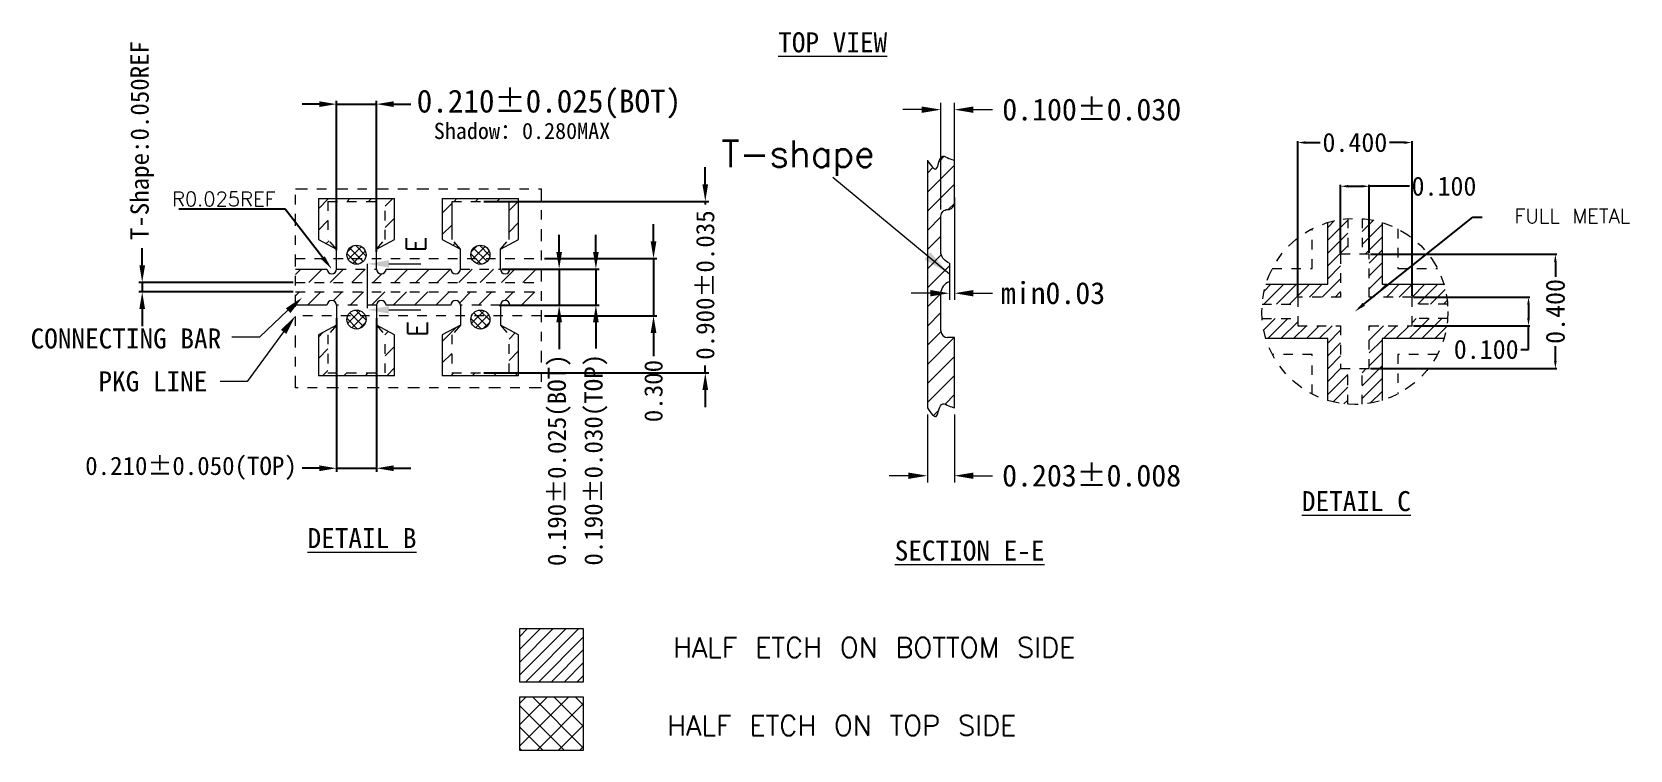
# Model space of a CAD drawing. Header units: millimetres. Extents: x -32.8 to -15.9, y -19.2 to 5.3.
# Drawn here: x -32.69 to -15.92, y -19.2 to -11.66 of the extents above; entities that cross this region are included whole.
import ezdxf
from ezdxf import colors
from ezdxf.entities.mleader import LeaderData, LeaderLine
from ezdxf.enums import TextEntityAlignment as Align
from ezdxf.math import Vec2, Vec3

# ---------------------------------------------------------------- set-up
doc = ezdxf.new("R2010")
doc.units = ezdxf.units.MM
for name, pattern in [('CENTER', [2, 1.25, -0.25, 0.25, -0.25]), ('DASHED', [0.75, 0.5, -0.25]), ('HIDDEN', [0.375, 0.25, -0.125])]:
    doc.linetypes.add(name, pattern=pattern)
doc.layers.get('Defpoints').update_dxf_attribs({"lineweight": 18})
for name, color, linetype, lineweight in [('1', 7, 'Continuous', 18), ('1D', 4, 'Continuous', 18), ('DIM', 4, 'Continuous', 18), ('ETCH', 4, 'Continuous', 15), ('Pkg', 2, 'DASHED', 9)]:
    doc.layers.add(name, color=color, linetype=linetype, lineweight=lineweight)
for name, color, linetype in [('HALF ETCH ON TOP SIDE', 6, 'Continuous'), ('标注', 4, 'Continuous'), ('標注', 4, 'Continuous')]:
    doc.layers.add(name, color=color, linetype=linetype)
doc.styles.add('SIMPLEX', font='simplex.shx', dxfattribs={"bigfont": 'gbcbig.shx'})
doc.styles.get("Standard").update_dxf_attribs({"font": 'txt', "bigfont": 'gbcbig.shx'})
doc.styles.add('宋体', font='SimSun.ttf')
doc.dimstyles.new('ISO-25', dxfattribs={"dimtxt": 2.5, "dimasz": 2.5, "dimexe": 1.25, "dimexo": 0.625, "dimtad": 1, "dimtxsty": 'Standard', "dimcen": 2.5, "dimadec": 0, "dimazin": 0, "dimtfac": 1, "dimtmove": 0, "dimatfit": 3, "dimfxl": 1, "dimarcsym": 0})
doc.dimstyles.get("Standard").update_dxf_attribs({"dimscale": 0.12, "dimtxt": 1, "dimasz": 1, "dimexe": 0.3, "dimexo": 0.3, "dimgap": 0.3, "dimtad": 0, "dimdec": 3, "dimzin": 0, "dimdsep": 46, "dimtxsty": 'SIMPLEX', "dimcen": 0.5, "dimdle": 2, "dimclrd": 256, "dimclre": 256, "dimclrt": 256, "dimadec": 0, "dimazin": 0, "dimtfac": 1, "dimtdec": 3, "dimtofl": 0, "dimtmove": 0, "dimatfit": 0, "dimfxl": 1, "dimtolj": 1, "dimtzin": 0, "dimarcsym": 0})

# ---------------------------------------------------------------- blocks, each defined once
blk = doc.blocks.new('*D9')
at = {"layer": 'Defpoints', "color": 0, "transparency": 16777216}
for p in [(1856.456, 716.363), (1856.456, 715.763), (1857.635, 715.763)]:
    blk.add_point(p, dxfattribs=at)
at = {"layer": '标注', "lineweight": -2, "transparency": 16777216}
for p, q in [((1857.635, 716.543), (1857.635, 716.723)), ((1856.492, 716.363), (1857.671, 716.363)), ((1857.635, 716.363), (1857.635, 715.763)), ((1856.492, 715.763), (1857.671, 715.763)), ((1857.635, 715.583), (1857.635, 715.338))]:
    blk.add_line(p, q, dxfattribs=at)
at = {"layer": '标注', "transparency": 16777216}
for points in [[(1857.605, 716.543), (1857.665, 716.543), (1857.635, 716.363)], [(1857.665, 715.583), (1857.605, 715.583), (1857.635, 715.763)]]:
    blk.add_solid(points, dxfattribs=at)
at = {"layer": '标注', "lineweight": 5, "transparency": 16777216, "insert": (1857.635, 714.973), "char_height": 0.192, "attachment_point": 5, "rotation": 90, "style": '宋体'}
blk.add_mtext('\\A1;0.300', dxfattribs=at)
blk = doc.blocks.new('*D10')
at = {"layer": 'Defpoints', "color": 0, "transparency": 16777216}
for p in [(1856.456, 716.253), (1856.456, 715.873), (1857.03, 715.873)]:
    blk.add_point(p, dxfattribs=at)
at = {"layer": '标注', "lineweight": -2, "transparency": 16777216}
for p, q in [((1857.03, 716.433), (1857.03, 716.613)), ((1856.492, 716.253), (1857.066, 716.253)), ((1857.03, 716.253), (1857.03, 715.873)), ((1856.492, 715.873), (1857.066, 715.873)), ((1857.03, 715.693), (1857.03, 715.419))]:
    blk.add_line(p, q, dxfattribs=at)
at = {"layer": '标注', "transparency": 16777216}
for points in [[(1857, 716.433), (1857.06, 716.433), (1857.03, 716.253)], [(1857.06, 715.693), (1857, 715.693), (1857.03, 715.873)]]:
    blk.add_solid(points, dxfattribs=at)
at = {"layer": '标注', "lineweight": 5, "transparency": 16777216, "insert": (1857.03, 714.252), "char_height": 0.192, "attachment_point": 5, "rotation": 90, "style": '宋体'}
blk.add_mtext('\\A1;0.190%%P0.030(TOP)', dxfattribs=at)
blk = doc.blocks.new('*D11')
at = {"layer": 'Defpoints', "color": 0, "transparency": 16777216}
for p in [(1856.009, 716.253), (1855.98, 715.873), (1856.645, 715.873)]:
    blk.add_point(p, dxfattribs=at)
at = {"layer": '标注', "lineweight": -2, "transparency": 16777216}
for p, q in [((1856.645, 716.433), (1856.645, 716.613)), ((1856.045, 716.253), (1856.681, 716.253)), ((1856.645, 716.253), (1856.645, 715.873)), ((1856.016, 715.873), (1856.681, 715.873)), ((1856.645, 715.693), (1856.645, 715.413))]:
    blk.add_line(p, q, dxfattribs=at)
at = {"layer": '标注', "transparency": 16777216}
for points in [[(1856.615, 716.433), (1856.675, 716.433), (1856.645, 716.253)], [(1856.675, 715.693), (1856.615, 715.693), (1856.645, 715.873)]]:
    blk.add_solid(points, dxfattribs=at)
at = {"layer": '标注', "lineweight": 5, "transparency": 16777216, "insert": (1856.645, 714.247), "char_height": 0.192, "attachment_point": 5, "rotation": 90, "style": '宋体'}
blk.add_mtext('\\A1;0.190%%P0.025(BOT)', dxfattribs=at)
blk = doc.blocks.new('*D12')
at = {"layer": 'Defpoints', "color": 0, "transparency": 16777216}
for p in [(1855.818, 716.963), (1855.818, 715.163), (1858.178, 715.163)]:
    blk.add_point(p, dxfattribs=at)
at = {"layer": '标注', "lineweight": -2, "transparency": 16777216}
for p, q in [((1858.178, 717.143), (1858.178, 717.323)), ((1855.854, 716.963), (1858.214, 716.963)), ((1858.178, 716.963), (1858.178, 716.93)), ((1855.854, 715.163), (1858.214, 715.163)), ((1858.178, 715.163), (1858.178, 715.24)), ((1858.178, 714.983), (1858.178, 714.803))]:
    blk.add_line(p, q, dxfattribs=at)
at = {"layer": '标注', "transparency": 16777216}
for points in [[(1858.148, 717.143), (1858.208, 717.143), (1858.178, 716.963)], [(1858.208, 714.983), (1858.148, 714.983), (1858.178, 715.163)]]:
    blk.add_solid(points, dxfattribs=at)
at = {"layer": '标注', "lineweight": 5, "transparency": 16777216, "insert": (1858.178, 716.085), "char_height": 0.192, "attachment_point": 5, "rotation": 90, "style": '宋体'}
blk.add_mtext('\\A1;0.900%%P0.035', dxfattribs=at)
blk = doc.blocks.new('*D13')
at = {"layer": 'Defpoints', "color": 0, "transparency": 16777216}
for p in [(1854.728, 717.983), (1854.308, 716.414), (1854.728, 716.396)]:
    blk.add_point(p, dxfattribs=at)
at = {"layer": '标注', "lineweight": -2, "transparency": 16777216}
for p, q in [((1854.308, 716.45), (1854.308, 718.019)), ((1854.728, 716.432), (1854.728, 718.019)), ((1854.128, 717.983), (1853.948, 717.983)), ((1854.308, 717.983), (1854.728, 717.983)), ((1854.908, 717.983), (1855.088, 717.983))]:
    blk.add_line(p, q, dxfattribs=at)
at = {"layer": '标注', "transparency": 16777216}
for points in [[(1854.128, 717.953), (1854.128, 718.013), (1854.308, 717.983)], [(1854.908, 718.013), (1854.908, 717.953), (1854.728, 717.983)]]:
    blk.add_solid(points, dxfattribs=at)
at = {"layer": '标注', "lineweight": 5, "transparency": 16777216, "insert": (1856.538, 717.983), "char_height": 0.24, "attachment_point": 5, "style": '宋体'}
blk.add_mtext('\\A1;0.210%%P0.025(BOT)', dxfattribs=at)
blk = doc.blocks.new('*D44')
at = {"layer": 'Defpoints', "color": 0, "transparency": 16777216}
for p in [(1854.308, 715.773), (1854.728, 715.773), (1854.728, 714.163)]:
    blk.add_point(p, dxfattribs=at)
at = {"layer": '标注', "lineweight": -2, "transparency": 16777216}
for p, q in [((1854.308, 715.737), (1854.308, 714.127)), ((1854.728, 715.737), (1854.728, 714.127)), ((1854.128, 714.163), (1853.948, 714.163)), ((1854.308, 714.163), (1854.728, 714.163)), ((1854.908, 714.163), (1855.088, 714.163))]:
    blk.add_line(p, q, dxfattribs=at)
at = {"layer": '标注', "transparency": 16777216}
for points in [[(1854.128, 714.133), (1854.128, 714.193), (1854.308, 714.163)], [(1854.908, 714.193), (1854.908, 714.133), (1854.728, 714.163)]]:
    blk.add_solid(points, dxfattribs=at)
at = {"layer": '标注', "color": 4, "lineweight": 5, "transparency": 16777216, "insert": (1852.782, 714.163), "char_height": 0.192, "attachment_point": 5, "style": '宋体'}
blk.add_mtext('\\A1;0.210±0.050(TOP)', dxfattribs=at)
blk = doc.blocks.new('*D45')
at = {"layer": 'Defpoints', "color": 0, "transparency": 16777216}
for p in [(1865.144, 717.121), (1864.844, 716.408), (1865.144, 716.408)]:
    blk.add_point(p, dxfattribs=at)
at = {"layer": '标注', "color": 0, "linetype": 'Continuous', "lineweight": -2, "transparency": 16777216}
for p, q in [((1864.844, 716.423), (1864.844, 717.136)), ((1864.924, 717.121), (1865.064, 717.121)), ((1865.144, 716.423), (1865.144, 717.136)), ((1865.486, 717.121), (1865.144, 717.121)), ((1865.566, 717.121), (1865.486, 717.121))]:
    blk.add_line(p, q, dxfattribs=at)
at = {"layer": '标注', "color": 0, "transparency": 16777216}
for points in [[(1864.924, 717.135), (1864.924, 717.108), (1864.844, 717.121)], [(1865.064, 717.108), (1865.064, 717.135), (1865.144, 717.121)]]:
    blk.add_solid(points, dxfattribs=at)
at = {"layer": '标注', "color": 0, "lineweight": 5, "transparency": 16777216, "insert": (1865.929, 717.121), "char_height": 0.2, "attachment_point": 5, "style": '宋体'}
blk.add_mtext('0.100', dxfattribs=at)
blk = doc.blocks.new('*D46')
at = {"layer": 'Defpoints', "color": 0, "transparency": 16777216}
for p in [(1865.594, 717.58), (1864.394, 715.958), (1865.594, 715.958)]:
    blk.add_point(p, dxfattribs=at)
at = {"layer": '标注', "color": 0, "linetype": 'Continuous', "lineweight": -2, "transparency": 16777216}
for p, q in [((1864.394, 715.973), (1864.394, 717.595)), ((1864.474, 717.58), (1864.631, 717.58)), ((1865.514, 717.58), (1865.358, 717.58)), ((1865.594, 715.973), (1865.594, 717.595))]:
    blk.add_line(p, q, dxfattribs=at)
at = {"layer": '标注', "color": 0, "transparency": 16777216}
for points in [[(1864.474, 717.593), (1864.474, 717.566), (1864.394, 717.58)], [(1865.514, 717.566), (1865.514, 717.593), (1865.594, 717.58)]]:
    blk.add_solid(points, dxfattribs=at)
at = {"layer": '标注', "color": 0, "lineweight": 5, "transparency": 16777216, "insert": (1864.994, 717.58), "char_height": 0.2, "attachment_point": 5, "style": '宋体'}
blk.add_mtext('0.400', dxfattribs=at)
blk = doc.blocks.new('*D47')
at = {"layer": 'Defpoints', "color": 0, "transparency": 16777216}
for p in [(1865.594, 715.958), (1865.594, 715.658), (1866.816, 715.658)]:
    blk.add_point(p, dxfattribs=at)
at = {"layer": '标注', "color": 0, "linetype": 'Continuous', "lineweight": -2, "transparency": 16777216}
for p, q in [((1865.609, 715.958), (1866.831, 715.958)), ((1866.816, 715.878), (1866.816, 715.738)), ((1865.609, 715.658), (1866.831, 715.658)), ((1866.816, 715.409), (1866.816, 715.658)), ((1866.736, 715.409), (1866.816, 715.409))]:
    blk.add_line(p, q, dxfattribs=at)
at = {"layer": '标注', "color": 0, "transparency": 16777216}
for points in [[(1866.829, 715.878), (1866.802, 715.878), (1866.816, 715.958)], [(1866.802, 715.738), (1866.829, 715.738), (1866.816, 715.658)]]:
    blk.add_solid(points, dxfattribs=at)
at = {"layer": '标注', "color": 0, "lineweight": 5, "transparency": 16777216, "insert": (1866.372, 715.409), "char_height": 0.2, "attachment_point": 5, "style": '宋体'}
blk.add_mtext('0.100', dxfattribs=at)
blk = doc.blocks.new('*D48')
at = {"layer": 'Defpoints', "color": 0, "transparency": 16777216}
for p in [(1865.144, 716.408), (1865.144, 715.208), (1867.098, 715.208)]:
    blk.add_point(p, dxfattribs=at)
at = {"layer": '标注', "color": 0, "linetype": 'Continuous', "lineweight": -2, "transparency": 16777216}
for p, q in [((1865.159, 716.408), (1867.113, 716.408)), ((1867.098, 716.328), (1867.098, 716.172)), ((1867.098, 715.288), (1867.098, 715.444)), ((1865.159, 715.208), (1867.113, 715.208))]:
    blk.add_line(p, q, dxfattribs=at)
at = {"layer": '标注', "color": 0, "transparency": 16777216}
for points in [[(1867.111, 716.328), (1867.084, 716.328), (1867.098, 716.408)], [(1867.084, 715.288), (1867.111, 715.288), (1867.098, 715.208)]]:
    blk.add_solid(points, dxfattribs=at)
at = {"layer": '标注', "color": 0, "lineweight": 5, "transparency": 16777216, "insert": (1867.098, 715.808), "char_height": 0.2, "attachment_point": 5, "rotation": 90, "style": '宋体'}
blk.add_mtext('0.400', dxfattribs=at)
blk = doc.blocks.new('*D49')
at = {"layer": 'Defpoints', "color": 0, "transparency": 16777216}
for p in [(1860.792, 717.925), (1860.792, 716.948), (1860.65, 716.808)]:
    blk.add_point(p, dxfattribs=at)
at = {"layer": 'DIM', "transparency": 16777216}
for p, q in [((1860.45, 717.925), (1860.25, 717.925)), ((1860.65, 716.878), (1860.65, 717.995)), ((1860.792, 717.018), (1860.792, 717.995)), ((1860.992, 717.925), (1861.192, 717.925))]:
    blk.add_line(p, q, dxfattribs=at)
for points in [[(1860.45, 717.891), (1860.45, 717.958), (1860.65, 717.925)], [(1860.992, 717.958), (1860.992, 717.891), (1860.792, 717.925)]]:
    blk.add_solid(points, dxfattribs=at)
at = {"layer": 'DIM', "transparency": 16777216, "insert": (1862.233, 717.925), "char_height": 0.23, "attachment_point": 5, "style": '宋体'}
blk.add_mtext('0.100±\\C1;0.030', dxfattribs=at)
blk = doc.blocks.new('*D50')
at = {"layer": 'Defpoints', "color": 0, "transparency": 16777216}
for p in [(1860.792, 717.074), (1860.739, 716.215), (1860.792, 715.999)]:
    blk.add_point(p, dxfattribs=at)
at = {"layer": 'DIM', "transparency": 16777216}
for p, q in [((1860.792, 717.004), (1860.792, 715.929)), ((1860.539, 715.999), (1860.339, 715.999)), ((1860.739, 716.145), (1860.739, 715.929)), ((1860.992, 715.999), (1861.192, 715.999))]:
    blk.add_line(p, q, dxfattribs=at)
for points in [[(1860.539, 715.966), (1860.539, 716.033), (1860.739, 715.999)], [(1860.992, 716.033), (1860.992, 715.966), (1860.792, 715.999)]]:
    blk.add_solid(points, dxfattribs=at)
at = {"layer": 'DIM', "transparency": 16777216, "insert": (1861.826, 715.999), "char_height": 0.23, "attachment_point": 5, "style": '宋体'}
blk.add_mtext('\\A1;min0.03', dxfattribs=at)
blk = doc.blocks.new('*D51')
at = {"layer": 'Defpoints', "color": 0, "transparency": 16777216}
for p in [(1860.508, 714.797), (1860.792, 714.797), (1860.792, 714.085)]:
    blk.add_point(p, dxfattribs=at)
at = {"layer": 'DIM', "transparency": 16777216}
for p, q in [((1860.508, 714.727), (1860.508, 714.015)), ((1860.792, 714.727), (1860.792, 714.015)), ((1860.308, 714.085), (1860.108, 714.085)), ((1860.992, 714.085), (1861.192, 714.085))]:
    blk.add_line(p, q, dxfattribs=at)
for points in [[(1860.308, 714.051), (1860.308, 714.118), (1860.508, 714.085)], [(1860.992, 714.118), (1860.992, 714.051), (1860.792, 714.085)]]:
    blk.add_solid(points, dxfattribs=at)
at = {"layer": 'DIM', "transparency": 16777216, "insert": (1862.232, 714.085), "char_height": 0.23, "attachment_point": 5, "style": '宋体'}
blk.add_mtext('0.203%%P0.008', dxfattribs=at)
blk = doc.blocks.new('*D52')
at = {"layer": 'Defpoints', "color": 0, "transparency": 16777216}
for p in [(1852.27, 716.013), (1853.891, 716.113), (1853.891, 716.013)]:
    blk.add_point(p, dxfattribs=at)
at = {"layer": '标注', "lineweight": -2, "transparency": 16777216}
for p, q in [((1852.27, 716.293), (1852.27, 716.473)), ((1853.855, 716.113), (1852.234, 716.113)), ((1853.855, 716.013), (1852.234, 716.013)), ((1852.27, 716.113), (1852.27, 716.013)), ((1852.27, 715.833), (1852.27, 715.653))]:
    blk.add_line(p, q, dxfattribs=at)
at = {"layer": '标注', "transparency": 16777216}
for points in [[(1852.24, 716.293), (1852.3, 716.293), (1852.27, 716.113)], [(1852.3, 715.833), (1852.24, 715.833), (1852.27, 716.013)]]:
    blk.add_solid(points, dxfattribs=at)
at = {"layer": '标注', "lineweight": 5, "transparency": 16777216, "insert": (1852.27, 717.601), "char_height": 0.192, "attachment_point": 5, "rotation": 90, "style": '宋体'}
blk.add_mtext('\\A1;\\fSimSun|b0|i0|c134|p2;T-Shape:\\f宋体|b0|i0|c134|p2;0.050REF', dxfattribs=at)

msp = doc.modelspace()

# ---------------------------------------------------------------- hatches: boundary and pattern name
at = {"layer": 'ETCH', "lineweight": 5}
h = msp.add_hatch(dxfattribs=at)
h.set_pattern_fill('ANSI31', color=256, scale=1.13516, style=0)
h.set_pattern_definition([(45, (257.8335, -208.20722), (-0.100334916, 0.100334916), [])])
edge = h.paths.add_edge_path()
edge.add_line((-23.0804, -13.526), (-23.0783, -13.526))
edge.add_arc((-23.0783, -13.456), 0.07, 270, 360)
edge.add_line((-23.0083, -13.456), (-23.0083, -13.0099))
edge.add_spline(control_points=[(-23.0083, -13.0099), (-23.0271, -13.0046), (-23.0671, -12.9935), (-23.1671, -12.9278), (-23.1798, -13.175), (-23.2568, -13.0622), (-23.2925, -13.0099)], knot_values=[0, 0, 0, 0, 0.061416, 0.1302687, 0.2795024, 0.4087617, 0.4087617, 0.4087617, 0.4087617], degree=3, periodic=0)
edge.add_line((-23.2925, -13.0099), (-23.2925, -15.6063))
edge.add_spline(control_points=[(-23.2925, -15.6063), (-23.2568, -15.6586), (-23.1798, -15.7714), (-23.1671, -15.5242), (-23.0671, -15.5898), (-23.0271, -15.601), (-23.0083, -15.6063)], knot_values=[0, 0, 0, 0, 0.1292592, 0.278493, 0.3473457, 0.4087617, 0.4087617, 0.4087617, 0.4087617], degree=3, periodic=0)
edge.add_line((-23.0083, -15.6063), (-23.0083, -14.87))
edge.add_line((-23.0083, -14.87), (-23.0793, -14.87))
edge.add_arc((-23.0793, -14.8), 0.07, 180.14702, 270, ccw=False)
edge.add_line((-23.1493, -14.8002), (-23.1503, -14.408))
edge.add_arc((-23.0277, -14.4041), 0.1227, 105.84188, 181.83462, ccw=False)
edge.add_line((-23.0612, -14.2861), (-23.0612, -14.0907))
edge.add_arc((-23.0004, -13.948), 0.1552, 194.9693, 246.93746, ccw=False)
edge.add_line((-23.1503, -13.988), (-23.1504, -13.596))
edge.add_arc((-23.0804, -13.596), 0.07, 90, 180.00475, ccw=False)
h = msp.add_hatch(dxfattribs=at)
h.set_pattern_fill('ANSI31', color=256, scale=0.05, style=0)
h.paths.add_polyline_path([(-29.682, -13.4105), (-29.682, -13.8405), (-29.492, -13.9405), (-29.582, -13.8405), (-29.582, -13.4405), (-28.982, -13.4405), (-28.982, -13.8405), (-29.072, -13.9405), (-28.882, -13.8405), (-28.882, -13.4105)])
h.paths.add_polyline_path([(-28.382, -13.4105), (-28.382, -13.8405), (-28.192, -13.9405), (-28.282, -13.8405), (-28.282, -13.4405), (-27.682, -13.4405), (-27.682, -13.8405), (-27.772, -13.9405), (-27.582, -13.8405), (-27.582, -13.4105)])
h.paths.add_polyline_path([(-28.382, -14.8405), (-28.382, -15.2705), (-27.582, -15.2705), (-27.582, -14.8405), (-27.772, -14.7405), (-27.682, -14.8405), (-27.682, -15.2405), (-28.282, -15.2405), (-28.282, -14.8405), (-28.192, -14.7405)])
h.paths.add_polyline_path([(-29.682, -14.8405), (-29.682, -15.2705), (-28.882, -15.2705), (-28.882, -14.8405), (-29.072, -14.7405), (-28.982, -14.8405), (-28.982, -15.2405), (-29.582, -15.2405), (-29.582, -14.8405), (-29.492, -14.7405)])
h.paths.add_polyline_path([(-29.592, -14.5305, -1), (-29.492, -14.5305), (-29.072, -14.5305, -1), (-28.972, -14.5305), (-28.292, -14.5305, -1), (-28.192, -14.5305), (-27.772, -14.5305, -1), (-27.672, -14.5305), (-27.345, -14.5305), (-27.345, -14.3905), (-29.9225, -14.3905), (-29.9225, -14.5305)])
h.paths.add_polyline_path([(-27.345, -14.2905), (-27.345, -14.1505), (-27.672, -14.1505, -1), (-27.772, -14.1505), (-28.192, -14.1505, -1), (-28.292, -14.1505), (-28.972, -14.1505, -1), (-29.072, -14.1505), (-29.492, -14.1505, -1), (-29.592, -14.1505), (-29.9225, -14.1505), (-29.9225, -14.2905)])
h = msp.add_hatch(dxfattribs=at)
h.set_pattern_fill('ANSI31', color=4, scale=0.03, style=0)
h.set_pattern_definition([(45, (7.72292, 29.6685), (-0.06735192, 0.06735192), [])])
h.paths.add_polyline_path([(-19.7796, -14.5206, -0.054895), (-19.7399, -14.3106), (-19.0913, -14.3106), (-19.0913, -13.662, -0.054895), (-18.8813, -13.6223), (-18.8813, -13.9956), (-18.9563, -13.9956), (-18.9563, -14.4456), (-19.4063, -14.4456), (-19.4063, -14.5206)])
h.paths.add_polyline_path([(-18.7313, -13.9956), (-18.7313, -13.6223, -0.054895), (-18.5213, -13.662), (-18.5213, -14.3106), (-17.8726, -14.3106, -0.054895), (-17.833, -14.5206), (-18.2063, -14.5206), (-18.2063, -14.4456), (-18.6563, -14.4456), (-18.6563, -13.9956)])
h.paths.add_polyline_path([(-18.7313, -15.1956), (-18.6563, -15.1956), (-18.6563, -14.7456), (-18.2063, -14.7456), (-18.2063, -14.6706), (-17.833, -14.6706, -0.054895), (-17.8726, -14.8806), (-18.5213, -14.8806), (-18.5213, -15.5293, -0.054895), (-18.7313, -15.5689)])
h.paths.add_polyline_path([(-19.7796, -14.6706), (-19.4063, -14.6706), (-19.4063, -14.7456), (-18.9563, -14.7456), (-18.9563, -15.1956), (-18.8813, -15.1956), (-18.8813, -15.5689, -0.054895), (-19.0913, -15.5293), (-19.0913, -14.8806), (-19.7399, -14.8806, -0.054895)])
h = msp.add_hatch(dxfattribs=at)
h.set_pattern_fill('ANSI31', color=4, scale=0.03, style=0)
h.paths.add_polyline_path([(-27.5718, -17.9262), (-26.8993, -17.9262), (-26.8993, -18.4794), (-27.5718, -18.4794)])
at = {"layer": 'HALF ETCH ON TOP SIDE', "lineweight": 5}
h = msp.add_hatch(dxfattribs=at)
h.set_pattern_fill('ANSI37', color=6, scale=0.02, angle=270, style=0)
h.set_pattern_definition([(315, (-29.92922, -10.39139), (0.0449013, 0.0449013), []), (45, (-29.92922, -10.39139), (-0.0449013, 0.0449013), [])])
h.paths.add_polyline_path([(-29.3737, -14.0405, -1.2302604), (-29.182, -14.0005, -0.1032437), (-29.1904, -14.0405)])
h.paths.add_polyline_path([(-29.3737, -14.0405), (-29.1904, -14.0405, -0.6546537)])
h = msp.add_hatch(dxfattribs=at)
h.set_pattern_fill('ANSI37', color=6, scale=0.02, angle=270, style=0)
h.set_pattern_definition([(315, (-28.62922, -10.39139), (0.0449013, 0.0449013), []), (45, (-28.62922, -10.39139), (-0.0449013, 0.0449013), [])])
h.paths.add_polyline_path([(-28.0737, -14.0405, -1.2302604), (-27.882, -14.0005, -0.1032437), (-27.8904, -14.0405)])
h.paths.add_polyline_path([(-28.0737, -14.0405), (-27.8904, -14.0405, -0.6546537)])
h = msp.add_hatch(dxfattribs=at)
h.set_pattern_fill('ANSI37', color=6, scale=0.02, angle=90, style=0)
h.set_pattern_definition([(135, (-28.634814, -18.28968), (-0.0449013, -0.0449013), []), (225, (-28.634814, -18.28968), (0.0449013, -0.0449013), [])])
h.paths.add_polyline_path([(-29.1904, -14.6405, -1.2302604), (-29.382, -14.6805, -0.1032437), (-29.3737, -14.6405)])
h.paths.add_polyline_path([(-29.1904, -14.6405), (-29.3737, -14.6405, -0.6546537)])
h = msp.add_hatch(dxfattribs=at)
h.set_pattern_fill('ANSI37', color=6, scale=0.02, angle=90, style=0)
h.set_pattern_definition([(135, (-27.334814, -18.28968), (-0.0449013, -0.0449013), []), (225, (-27.334814, -18.28968), (0.0449013, -0.0449013), [])])
h.paths.add_polyline_path([(-27.8904, -14.6405, -1.2302604), (-28.082, -14.6805, -0.1032437), (-28.0737, -14.6405)])
h.paths.add_polyline_path([(-27.8904, -14.6405), (-28.0737, -14.6405, -0.6546537)])
h = msp.add_hatch(dxfattribs=at)
h.set_pattern_fill('ANSI37', color=6, scale=0.05, style=0)
h.set_pattern_definition([(45, (-1883.80051, -730.40355), (-0.112253202, 0.112253202), []), (135, (-1883.80051, -730.40355), (-0.112253202, -0.112253202), [])])
h.paths.add_polyline_path([(-26.8993, -18.6432), (-27.5718, -18.6432), (-27.5718, -19.1964), (-26.8993, -19.1964)])

# ---------------------------------------------------------------- linework, layer by layer
at = {"layer": '1', "linetype": 'Continuous', "lineweight": 5}
for p, q in [((-29.682, -13.4105), (-29.682, -13.8405)), ((-29.682, -13.4105), (-28.882, -13.4105)), ((-28.882, -13.8405), (-28.882, -13.4105)), ((-28.382, -13.4105), (-28.382, -13.8405)), ((-28.382, -13.4105), (-27.582, -13.4105)), ((-27.582, -13.8405), (-27.582, -13.4105)), ((-29.682, -13.8405), (-29.492, -13.9405)), ((-29.072, -13.9405), (-28.882, -13.8405)), ((-28.382, -13.8405), (-28.192, -13.9405)), ((-27.772, -13.9405), (-27.582, -13.8405)), ((-29.492, -14.1505), (-29.492, -13.9405)), ((-29.072, -14.1505), (-29.072, -13.9405)), ((-28.192, -14.1505), (-28.192, -13.9405)), ((-27.772, -14.1505), (-27.772, -13.9405)), ((-29.492, -14.5305), (-29.492, -14.7405)), ((-29.072, -14.5305), (-29.072, -14.7405)), ((-28.192, -14.5305), (-28.192, -14.7405)), ((-27.772, -14.5305), (-27.772, -14.7405)), ((-29.492, -14.7405), (-29.682, -14.8405)), ((-28.882, -14.8405), (-29.072, -14.7405)), ((-28.192, -14.7405), (-28.382, -14.8405)), ((-27.582, -14.8405), (-27.772, -14.7405)), ((-29.682, -14.8405), (-29.682, -15.2705)), ((-28.882, -15.2705), (-28.882, -14.8405)), ((-28.382, -14.8405), (-28.382, -15.2705)), ((-27.582, -15.2705), (-27.582, -14.8405)), ((-28.882, -15.2705), (-29.682, -15.2705)), ((-27.582, -15.2705), (-28.382, -15.2705))]:
    msp.add_line(p, q, dxfattribs=at)
at = {"layer": '1', "lineweight": 5}
for p, q in [((-23.0612, -14.0907, 0.0811), (-23.0612, -14.2861, 0.0811)), ((-23.1493, -14.8, 0.0814), (-23.1503, -14.408, 0.0811)), ((-23.0083, -14.87, 0.0814), (-23.0793, -14.87, 0.0814)), ((-23.0083, -15.6063, 0.0814), (-23.0083, -14.87, 0.0814))]:
    msp.add_line(p, q, dxfattribs=at)
at = {"layer": '1', "lineweight": 5, "elevation": 0.0814}
msp.add_lwpolyline([(-23.2925, -13.0099), (-23.2925, -15.6063)], dxfattribs=at)
at = {"layer": '1', "lineweight": 5, "elevation": 0.0811}
msp.add_lwpolyline([(-23.0612, -14.0907), (-23.0612, -14.0907, -0.2307219), (-23.1503, -13.988), (-23.1504, -13.596, -0.4142378), (-23.0804, -13.526), (-23.0783, -13.526, 0.4142136), (-23.0083, -13.456), (-23.0083, -13.0099)], format="xyb", dxfattribs=at)
at = {"layer": '1', "linetype": 'Continuous', "lineweight": 5}
for points in [[(-19.7399, -14.3106), (-19.0913, -14.3106), (-19.0913, -13.662)], [(-18.5213, -13.662), (-18.5213, -14.3106), (-17.8726, -14.3106)], [(-29.9225, -14.1505), (-29.592, -14.1505)], [(-28.972, -14.1505), (-28.292, -14.1505)], [(-27.672, -14.1505), (-27.345, -14.1505)], [(-29.592, -14.5305), (-29.9225, -14.5305)], [(-28.292, -14.5305), (-28.972, -14.5305)], [(-27.345, -14.5305), (-27.672, -14.5305)], [(-19.0913, -15.5293), (-19.0913, -14.8806), (-19.7399, -14.8806)], [(-17.8726, -14.8806), (-18.5213, -14.8806), (-18.5213, -15.5293)]]:
    msp.add_lwpolyline(points, dxfattribs=at)
for centre in [(-29.282, -14.0005), (-27.982, -14.0005), (-29.282, -14.6805), (-27.982, -14.6805)]:
    msp.add_circle(centre, 0.1, dxfattribs=at)
at = {"layer": '1'}
for centre, start, end in [((-29.542, -14.1505), 180, 360), ((-29.022, -14.1505), 180, 0), ((-28.242, -14.1505), 180, 360), ((-27.722, -14.1505), 180, 0), ((-29.542, -14.5305), 0, 180), ((-29.022, -14.5305), 0, 180), ((-28.242, -14.5305), 0, 180), ((-27.722, -14.5305), 0, 180)]:
    msp.add_arc(centre, 0.05, start, end, dxfattribs=at)
at = {"layer": '1', "lineweight": 5}
for centre, radius, start, end in [((-23.0277, -14.4041, 0.0811), 0.1227, 105.84188, 181.83462), ((-23.0793, -14.8, 0.0814), 0.07, 180.00475, 270.00475)]:
    msp.add_arc(centre, radius, start, end, dxfattribs=at)
for points in [[(-23.2925, -13.0099, 0.0811), (-23.2568, -13.0622, 0.0811), (-23.1798, -13.175, 0.0811), (-23.1671, -12.9278, 0.0811), (-23.0671, -12.9935, 0.0811), (-23.0271, -13.0046, 0.0811), (-23.0083, -13.0099, 0.0811)], [(-23.2925, -15.6063, 0.0814), (-23.2568, -15.6586, 0.0814), (-23.1798, -15.7714, 0.0814), (-23.1671, -15.5242, 0.0814), (-23.0671, -15.5898, 0.0814), (-23.0271, -15.601, 0.0814), (-23.0083, -15.6063, 0.0814)]]:
    msp.add_open_spline(points, degree=3, knots=[0, 0, 0, 0, 0.12925923, 0.27849297, 0.34734566, 0.40876166, 0.40876166, 0.40876166, 0.40876166], dxfattribs=at)
at = {"layer": '1D', "color": 4, "linetype": 'HIDDEN', "lineweight": 5, "ltscale": 0.3}
for p, q in [((-29.582, -13.4405), (-29.582, -13.8405)), ((-29.582, -13.4405), (-28.982, -13.4405)), ((-28.982, -13.8405), (-28.982, -13.4405)), ((-28.282, -13.4405), (-27.682, -13.4405)), ((-18.8813, -13.6223), (-18.8813, -13.9956)), ((-18.7313, -13.6223), (-18.7313, -13.9956)), ((-29.492, -13.9405), (-29.582, -13.8405)), ((-29.072, -13.9405), (-28.982, -13.8405)), ((-28.192, -13.9405), (-28.282, -13.8405)), ((-27.772, -13.9405), (-27.682, -13.8405)), ((-29.9225, -14.2905), (-27.345, -14.2905)), ((-29.9225, -14.3905), (-27.345, -14.3905)), ((-19.7796, -14.5206), (-19.4063, -14.5206)), ((-17.833, -14.5206), (-18.2063, -14.5206)), ((-29.492, -14.7405), (-29.582, -14.8405)), ((-29.072, -14.7405), (-28.982, -14.8405)), ((-28.192, -14.7405), (-28.282, -14.8405)), ((-27.772, -14.7405), (-27.682, -14.8405)), ((-19.7796, -14.6706), (-19.4063, -14.6706)), ((-17.833, -14.6706), (-18.2063, -14.6706)), ((-29.582, -15.2405), (-28.982, -15.2405)), ((-28.282, -15.2405), (-27.682, -15.2405)), ((-18.8813, -15.5689), (-18.8813, -15.1956)), ((-18.7313, -15.5689), (-18.7313, -15.1956))]:
    msp.add_line(p, q, dxfattribs=at)
at = {"layer": '1D', "color": 4, "linetype": 'DASHED', "lineweight": 5, "ltscale": 250}
for p, q in [((-28.282, -13.4405), (-28.282, -13.8405)), ((-27.682, -13.8405), (-27.682, -13.4405))]:
    msp.add_line(p, q, dxfattribs=at)
at = {"layer": '1D', "color": 4, "linetype": 'DASHED', "lineweight": 5, "ltscale": 0.08}
for p, q in [((-29.582, -14.8405), (-29.582, -15.2405)), ((-28.982, -15.2405), (-28.982, -14.8405)), ((-28.282, -14.8405), (-28.282, -15.2405)), ((-27.682, -15.2405), (-27.682, -14.8405))]:
    msp.add_line(p, q, dxfattribs=at)
at = {"layer": '1D', "color": 4, "linetype": 'HIDDEN', "lineweight": 5, "ltscale": 0.3}
for points in [[(-18.9563, -13.9956), (-18.9563, -14.4456), (-19.4063, -14.4456), (-19.4063, -14.7456), (-18.9563, -14.7456), (-18.9563, -15.1956), (-18.6563, -15.1956), (-18.6563, -14.7456), (-18.2063, -14.7456), (-18.2063, -14.4456), (-18.6563, -14.4456), (-18.6563, -13.9956), (-18.9563, -13.9956)], [(-29.492, -14.1505), (-29.072, -14.1505)], [(-28.192, -14.1505), (-27.772, -14.1505)], [(-29.072, -14.5305), (-29.492, -14.5305)], [(-27.772, -14.5305), (-28.192, -14.5305)]]:
    msp.add_lwpolyline(points, dxfattribs=at)
at = {"layer": 'HALF ETCH ON TOP SIDE', "color": 7, "lineweight": 5}
for p, q in [((-27.5718, -17.9262, 0.0787), (-27.5718, -18.4794, 0.0787)), ((-26.8993, -17.9262, 0.0787), (-27.5718, -17.9262, 0.0787)), ((-26.8993, -18.4794, 0.0787), (-26.8993, -17.9262, 0.0787)), ((-27.5718, -18.4794, 0.0787), (-26.8993, -18.4794, 0.0787)), ((-27.5718, -18.6432, 0.0787), (-27.5718, -19.1964, 0.0787)), ((-26.8993, -18.6432, 0.0787), (-27.5718, -18.6432, 0.0787)), ((-26.8993, -19.1964, 0.0787), (-26.8993, -18.6432, 0.0787)), ((-27.5718, -19.1964, 0.0787), (-26.8993, -19.1964, 0.0787))]:
    msp.add_line(p, q, dxfattribs=at)
at = {"layer": 'Pkg', "color": 2, "lineweight": 5, "ltscale": 0.1}
for points in [[(-19.6726, -14.1456), (-19.2563, -14.1456), (-19.2563, -13.7293)], [(-18.3563, -13.7293), (-18.3563, -14.1456), (-17.94, -14.1456)], [(-29.9225, -14.0405), (-27.345, -14.0405)], [(-27.345, -14.6405), (-29.9225, -14.6405)], [(-19.2563, -15.4619), (-19.2563, -15.0456), (-19.6726, -15.0456)], [(-18.3563, -15.0456), (-18.3563, -15.0456), (-18.3563, -15.4619)], [(-17.94, -15.0456), (-18.3563, -15.0456)]]:
    msp.add_lwpolyline(points, dxfattribs=at)
at = {"layer": '标注', "color": 1, "lineweight": 5}
for p, q in [((-29.1718, -14.0968), (-29.1719, -14.5625)), ((-28.9415, -14.0968), (-28.6063, -14.0968)), ((-28.9415, -14.5786), (-28.6063, -14.5786))]:
    msp.add_line(p, q, dxfattribs=at)
at = {"layer": '标注', "lineweight": 5}
for p, q in [((-30.0031, -14.5833), (-30.2999, -14.8649)), ((-30.2999, -14.8649), (-30.5914, -14.8649)), ((-30.0466, -14.8099), (-30.4277, -15.3302)), ((-30.4277, -15.3302), (-30.7136, -15.3302))]:
    msp.add_line(p, q, dxfattribs=at)
at = {"layer": '标注', "color": 2, "linetype": 'CENTER', "lineweight": 5, "ltscale": 0.1}
msp.add_circle((-18.8063, -14.5956), 0.9762, dxfattribs=at)
at = {"layer": '标注', "color": 1, "lineweight": 5}
for points in [[(-28.9414, -14.1352), (-28.9414, -14.0584), (-29.1718, -14.0968)], [(-28.9415, -14.617), (-28.9415, -14.5402), (-29.1719, -14.5786)]]:
    msp.add_solid(points, dxfattribs=at)
at = {"layer": '标注', "lineweight": 5}
for points in [[(-30.0233, -14.562), (-29.8517, -14.4494), (-29.9751, -14.6128)], [(-30.0748, -14.7892), (-29.9225, -14.6405), (-30.0183, -14.8306)]]:
    msp.add_solid(points, dxfattribs=at)
at = {"layer": '標注', "color": 2, "linetype": 'CENTER', "lineweight": 5, "ltscale": 0.1}
msp.add_lwpolyline([(-27.345, -15.3976), (-29.9225, -15.3976), (-29.9225, -13.3077), (-27.345, -13.3077)], close=True, dxfattribs=at)

# ---------------------------------------------------------------- texts
at = {"layer": '标注', "lineweight": 5}
msp.add_text('T-shape', height=0.28, dxfattribs=at).set_placement((-25.4529, -13.0811, 0.0813))
for s, p in [('HALF ETCH ON BOTTOM SIDE', (-21.7393, -18.1206, 0.0787)), ('HALF ETCH ON TOP SIDE', (-22.3586, -18.9397))]:
    msp.add_text(s, height=0.21, dxfattribs=at).set_placement(p, align=Align.MIDDLE_RIGHT)
at = {"layer": '标注', "lineweight": 5, "attachment_point": 5, "style": '宋体'}
for s, insert, char_height in [('{\\LTOP VIEW}', (-24.2853, -11.7738, 0.1574), 0.21), ('Shadow：0.280MAX', (-27.5457, -12.7032), 0.17), ('CONNECTING BAR', (-31.7017, -14.8807), 0.21), ('PKG LINE', (-31.4188, -15.3302), 0.21), ('{\\LDETAIL C}', (-18.7911, -16.5871, 0.0787), 0.21), ('{\\LDETAIL B}', (-29.2243, -16.973, 0.0787), 0.21)]:
    msp.add_mtext(s, dxfattribs=dict(at, insert=insert, char_height=char_height))
at = {"layer": '标注', "color": 1, "lineweight": 5, "char_height": 0.2048, "attachment_point": 5, "rotation": 90}
for insert in [(-28.6556, -13.8921), (-28.6395, -14.7778, 0.1199)]:
    msp.add_mtext('E', dxfattribs=dict(at, insert=insert))
at = {"layer": '标注', "lineweight": 5, "insert": (-22.8492, -17.1056), "char_height": 0.21, "attachment_point": 5, "style": '宋体', "bg_fill": 2}
msp.add_mtext('{\\LSECTION E-E}', dxfattribs=at)

# ---------------------------------------------------------------- dimensions: what is measured, and where the dimension line sits
at = {"layer": 'DIM'}
for base, p1, p2, text, override, picture, middle in [((-23.0083, -12.479, 0.0811), (-23.1504, -13.596, 0.0811), (-23.0083, -13.456, 0.0811), '0.100±\\C1;0.030', {"dimscale": 1, "dimtxt": 0.23, "dimasz": 0.2, "dimexe": 0.07, "dimexo": 0.07, "dimgap": 0.07, "dimlfac": 0.25, "dimzin": 1, "dimtxsty": '宋体', "dimcen": 0.1, "dimclrd": 256, "dimclre": 256, "dimclrt": 256, "dimtol": 1, "dimtp": 0.025, "dimtm": 0.025, "dimtofl": 0, "dimatfit": 0, "dimtolj": 0, "dimtzin": 8, "dimlwd": -1, "dimlwe": -1}, '*D49', (-21.5675, -12.479, 0.0811)), ((-23.0083, -14.4041, 0.0811), (-23.0612, -14.1884, 0.0811), (-23.0083, -13.3298, 0.0811), 'min0.03', {"dimscale": 1, "dimtxt": 0.23, "dimasz": 0.2, "dimexe": 0.07, "dimexo": 0.07, "dimgap": 0.07, "dimlfac": 0.25, "dimzin": 1, "dimtxsty": '宋体', "dimcen": 0.1, "dimclrd": 256, "dimclre": 256, "dimclrt": 256, "dimtol": 1, "dimtp": 0.025, "dimtm": 0.025, "dimtofl": 0, "dimatfit": 0, "dimtolj": 1, "dimtzin": 8, "dimlwd": -1, "dimlwe": -1}, '*D50', (-21.9748, -14.4041, 0.0811)), ((-23.0083, -16.3188, 0.0811), (-23.2925, -15.6063, 0.0811), (-23.0083, -15.6063, 0.0814), '0.203%%P0.008', {"dimscale": 1, "dimtxt": 0.23, "dimasz": 0.2, "dimexe": 0.07, "dimexo": 0.07, "dimgap": 0.07, "dimlfac": 0.25, "dimzin": 1, "dimtxsty": '宋体', "dimcen": 0.1, "dimclrd": 256, "dimclre": 256, "dimclrt": 256, "dimtol": 1, "dimtp": 0.025, "dimtm": 0.025, "dimtofl": 0, "dimatfit": 0, "dimtolj": 0, "dimtzin": 8, "dimlwd": -1, "dimlwe": -1}, '*D51', (-21.5688, -16.3188, 0.0811))]:
    dim = msp.add_linear_dim(base=base, p1=p1, p2=p2, text=text, dimstyle='Standard', override=override, dxfattribs=at)
    dim.commit()
    dim.dimension.update_dxf_attribs({"geometry": picture, "text_midpoint": middle, "insert": (-1883.8005, -730.4036, 0.0811)})
at = {"layer": '标注', "lineweight": 5}
for base, p1, p2, text, picture, middle in [((-31.5303, -14.3905), (-29.91, -14.2905), (-29.91, -14.3905), '\\fSimSun|b0|i0|c134|p2;T-Shape:\\f宋体|b0|i0|c134|p2;<>REF', '*D52', (-31.5303, -12.8026)), ((-25.6222, -15.2405), (-27.982, -13.4405), (-27.982, -15.2405), '<>%%P0.035', '*D12', (-25.6222, -14.3186)), ((-27.1559, -14.5305), (-27.791, -14.1505), (-27.8208, -14.5305), '<>%%P0.025(BOT)', '*D11', (-27.1559, -16.1567)), ((-26.7703, -14.5305), (-27.345, -14.1505), (-27.345, -14.5305), '<>%%P0.030(TOP)', '*D10', (-26.7703, -16.1514))]:
    dim = msp.add_linear_dim(base=base, p1=p1, p2=p2, angle=90, text=text, dimstyle='Standard', override={"dimtxt": 1.6, "dimasz": 1.5, "dimlfac": 0.5, "dimtxsty": '宋体', "dimtofl": 1, "dimarcsym": 2}, dxfattribs=at)
    dim.commit()
    dim.dimension.update_dxf_attribs({"geometry": picture, "text_midpoint": middle, "dimtype": 128, "insert": (-1883.8005, -730.4036)})
dim = msp.add_linear_dim(base=(-29.072, -12.4204), p1=(-29.492, -13.9897), p2=(-29.072, -14.0071), text='<>%%P0.025(BOT)', dimstyle='Standard', override={"dimtxt": 2, "dimasz": 1.5, "dimlfac": 0.5, "dimtxsty": '宋体', "dimtofl": 1, "dimarcsym": 2}, dxfattribs=at)
dim.commit()
dim.dimension.update_dxf_attribs({"geometry": '*D13', "text_midpoint": (-27.2628, -12.4204), "dimtype": 128, "insert": (-1883.8005, -730.4036)})
dim = msp.add_linear_dim(base=(-18.2063, -12.824), p1=(-19.4063, -14.4456), p2=(-18.2063, -14.4456), dimstyle='ISO-25', override={"dimtxt": 0.2, "dimasz": 0.08, "dimexe": 0.015, "dimexo": 0.015, "dimgap": 0.02, "dimtad": 0, "dimtoh": 1, "dimdec": 3, "dimlfac": 0.333333, "dimzin": 1, "dimdsep": 46, "dimtxsty": '宋体', "dimcen": 0.1, "dimtdec": 3, "dimarcsym": 2}, dxfattribs=at)
dim.commit()
dim.dimension.update_dxf_attribs({"geometry": '*D46', "text_midpoint": (-18.8063, -12.824), "insert": (-1883.8005, -730.4036)})
dim = msp.add_linear_dim(base=(-18.6563, -13.2824), p1=(-18.9563, -13.9956), p2=(-18.6563, -13.9956), dimstyle='ISO-25', override={"dimtxt": 0.2, "dimasz": 0.08, "dimexe": 0.015, "dimexo": 0.015, "dimgap": 0.02, "dimtad": 0, "dimtoh": 1, "dimdec": 3, "dimlfac": 0.333333, "dimzin": 1, "dimdsep": 46, "dimtxsty": '宋体', "dimcen": 0.1, "dimtdec": 3, "dimarcsym": 2}, dxfattribs=at)
dim.commit()
dim.dimension.update_dxf_attribs({"geometry": '*D45', "text_midpoint": (-17.8711, -13.2824), "dimtype": 128, "insert": (-1883.8005, -730.4036)})
for base, p1, p2, dimstyle, override, picture, middle in [((-26.1652, -14.6405), (-27.345, -14.0405), (-27.345, -14.6405), 'Standard', {"dimtxt": 1.6, "dimasz": 1.5, "dimlfac": 0.5, "dimtxsty": '宋体', "dimtofl": 1, "dimarcsym": 2}, '*D9', (-26.1652, -15.4309)), ((-16.7028, -15.1956), (-18.6563, -13.9956), (-18.6563, -15.1956), 'ISO-25', {"dimtxt": 0.2, "dimasz": 0.08, "dimexe": 0.015, "dimexo": 0.015, "dimgap": 0.02, "dimtad": 0, "dimtoh": 1, "dimdec": 3, "dimlfac": 0.333333, "dimzin": 1, "dimdsep": 46, "dimtxsty": '宋体', "dimcen": 0.1, "dimtdec": 3, "dimarcsym": 2}, '*D48', (-16.7028, -14.5956)), ((-16.9847, -14.7456), (-18.2063, -14.4456), (-18.2063, -14.7456), 'ISO-25', {"dimtxt": 0.2, "dimasz": 0.08, "dimexe": 0.015, "dimexo": 0.015, "dimgap": 0.02, "dimtad": 0, "dimtoh": 1, "dimdec": 3, "dimlfac": 0.333333, "dimzin": 1, "dimdsep": 46, "dimtxsty": '宋体', "dimcen": 0.1, "dimtdec": 3, "dimarcsym": 2}, '*D47', (-17.4283, -14.9947))]:
    dim = msp.add_linear_dim(base=base, p1=p1, p2=p2, angle=90, dimstyle=dimstyle, override=override, dxfattribs=at)
    dim.commit()
    dim.dimension.update_dxf_attribs({"geometry": picture, "text_midpoint": middle, "dimtype": 128, "insert": (-1883.8005, -730.4036)})
at = {"layer": '标注', "color": 1, "lineweight": 5}
dim = msp.add_linear_dim(base=(-29.072, -16.2404), p1=(-29.492, -14.6305), p2=(-29.072, -14.6305), text='<>±0.050(TOP)', dimstyle='Standard', override={"dimtxt": 1.6, "dimasz": 1.5, "dimlfac": 0.5, "dimtxsty": '宋体', "dimclrt": 4, "dimtofl": 1, "dimarcsym": 2}, dxfattribs=at)
dim.commit()
dim.dimension.update_dxf_attribs({"geometry": '*D44', "text_midpoint": (-31.0186, -16.2404), "dimtype": 128, "insert": (-1883.8005, -730.4036)})

# ---------------------------------------------------------------- leaders
at = {"layer": '标注', "lineweight": 5}
msp.add_leader([(-23.0612, -14.203, 0.0813), (-24.2838, -13.1896, 0.0813)], dimstyle='ISO-25', override={"dimtxt": 0.35, "dimasz": 0.3, "dimlfac": 0.125, "dimpost": '<>REF', "dimlwd": 5}, dxfattribs=at)
ml = msp.add_multileader_mtext('Standard', dxfattribs=at)
ml.set_content('R0.025REF', color=256)
ml.set_leader_properties()
ml.build(insert=Vec2(0, 0))
ml.multileader.update_dxf_attribs({"text_right_attachment_type": 6, "text_top_attachment_type": 0, "text_bottom_attachment_type": 0, "dogleg_length": 0.05, "arrow_head_size": 0.15})
ctx = ml.context
ctx.base_point, ctx.char_height, ctx.arrow_head_size, ctx.landing_gap_size, ctx.plane_origin = Vec3(-31.331, -13.4165), 0.15, 0.15, 0.05, Vec3(-29.632, -14.1505)
ctx.right_attachment, ctx.text_align_type = 6, 2
notes = []
notes.append((ctx, [(0, (1, 1, 0), (-30.031, -13.5215), (-1, 0), 0.05, [(0, [(-29.542, -14.1505)], 256, [])])]))
ctx.mtext.insert, ctx.mtext.alignment, ctx.mtext.flow_direction = Vec3(-30.131, -13.3415), 3, 5
ml = msp.add_multileader_mtext('Standard', dxfattribs=at)
ml.set_content('FULL METAL', color=256)
ml.set_leader_properties()
ml.build(insert=Vec2(0, 0))
ml.multileader.update_dxf_attribs({"text_right_attachment_type": 6, "text_top_attachment_type": 0, "text_bottom_attachment_type": 0, "dogleg_length": 0.1, "arrow_head_size": 0.12})
ctx = ml.context
ctx.base_point, ctx.char_height, ctx.arrow_head_size, ctx.landing_gap_size, ctx.plane_origin = Vec3(-17.4693, -13.6082), 0.15, 0.12, 0.1, Vec3(-18.8063, -14.5956)
ctx.right_attachment, ctx.text_align_type = 6, 2
notes.append((ctx, [(0, (1, 1, 0), (-17.5693, -13.6082), (1, 0), 0.1, [(0, [(-18.8063, -14.5956)], 256, [])])]))
ctx.mtext.insert, ctx.mtext.alignment, ctx.mtext.flow_direction = Vec3(-15.9193, -13.5182), 3, 5
for ctx, leaders in notes:
    for number, flags, end, landing, length, lines in leaders:
        leader = LeaderData()
        leader.index, (leader.has_last_leader_line, leader.has_dogleg_vector, leader.attachment_direction) = number, flags
        leader.last_leader_point, leader.dogleg_vector, leader.dogleg_length = Vec3(end), Vec3(landing), length
        for number, points, colour, breaks in lines:
            line = LeaderLine()
            line.index, line.vertices, line.color, line.breaks = number, Vec3.list(points), colors.encode_raw_color(colour), breaks
            leader.lines.append(line)
        ctx.leaders.append(leader)

doc.saveas('drawing.dxf')
